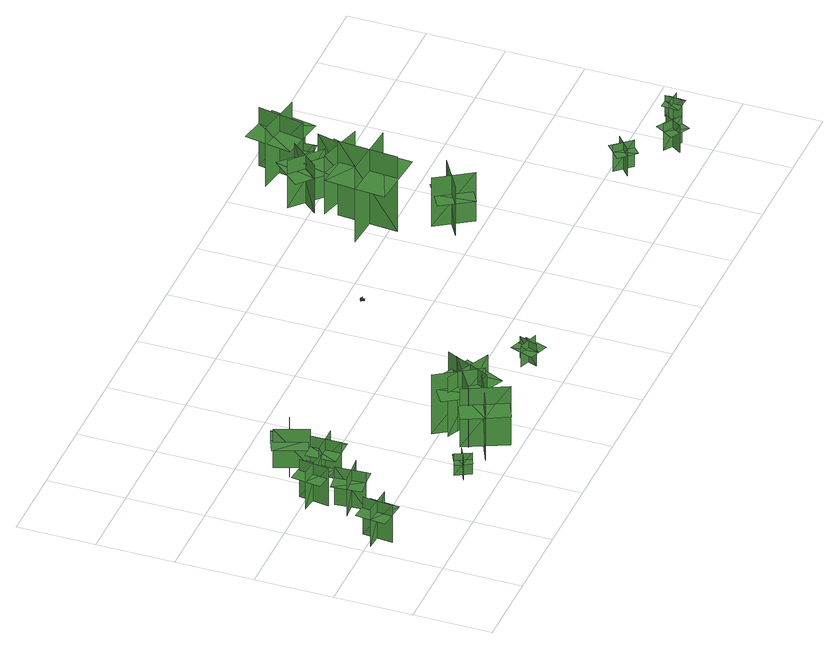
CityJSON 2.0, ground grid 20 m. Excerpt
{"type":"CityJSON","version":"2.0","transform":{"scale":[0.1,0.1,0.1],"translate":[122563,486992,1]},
"CityObjects":{
"tree1":{"type":"SolitaryVegetationObject","geometry":[{"type":"MultiSurface","lod":"1","boundaries":[[[0,1,2]],[[0,2,3]],[[4,5,6]],[[4,6,7]],[[8,9,10]],[[8,10,11]],[[8,11,12]],[[8,12,13]]]}]},
"tree2":{"type":"SolitaryVegetationObject","geometry":[{"type":"MultiSurface","lod":"1","boundaries":[[[14,15,16]],[[14,16,17]],[[18,19,20]],[[18,20,21]],[[22,23,24]],[[22,24,25]],[[22,25,26]],[[22,26,27]]]}]},
"tree3":{"type":"SolitaryVegetationObject","geometry":[{"type":"MultiSurface","lod":"1","boundaries":[[[28,29,30]],[[28,30,31]],[[32,33,34]],[[32,34,35]],[[36,37,38]],[[36,38,39]],[[36,39,40]],[[36,40,41]]]}]},
"tree4":{"type":"SolitaryVegetationObject","geometry":[{"type":"MultiSurface","lod":"1","boundaries":[[[42,43,44]],[[42,44,45]],[[46,47,48]],[[46,48,49]],[[50,51,52]],[[50,52,53]],[[50,53,54]],[[50,54,55]]]}]},
"tree5":{"type":"SolitaryVegetationObject","geometry":[{"type":"MultiSurface","lod":"1","boundaries":[[[56,57,58]],[[56,58,59]],[[60,61,62]],[[60,62,63]],[[64,65,66]],[[64,66,67]],[[64,67,68]],[[64,68,69]]]}]},
"tree6":{"type":"SolitaryVegetationObject","geometry":[{"type":"MultiSurface","lod":"1","boundaries":[[[70,71,72]],[[70,72,73]],[[74,75,76]],[[74,76,77]],[[78,79,80]],[[78,80,81]],[[78,81,82]],[[78,82,83]]]}]},
"tree7":{"type":"SolitaryVegetationObject","geometry":[{"type":"MultiSurface","lod":"1","boundaries":[[[84,85,86]],[[84,86,87]],[[88,89,90]],[[88,90,91]],[[92,93,94]],[[92,94,95]],[[92,95,96]],[[92,96,97]]]}]},
"tree8":{"type":"SolitaryVegetationObject","geometry":[{"type":"MultiSurface","lod":"1","boundaries":[[[98,99,100]],[[98,100,101]],[[102,103,104]],[[102,104,105]],[[106,107,108]],[[106,108,109]],[[106,110,111]],[[106,111,107]]]}]},
"tree9":{"type":"SolitaryVegetationObject","geometry":[{"type":"MultiSurface","lod":"1","boundaries":[[[112,113,114]],[[112,114,115]],[[116,117,118]],[[116,118,119]],[[120,121,122]],[[120,122,123]],[[120,124,125]],[[120,125,121]]]}]},
"tree10":{"type":"SolitaryVegetationObject","geometry":[{"type":"MultiSurface","lod":"1","boundaries":[[[126,127,128]],[[126,128,129]],[[130,131,132]],[[130,132,133]],[[134,135,136]],[[134,136,137]],[[134,137,138]],[[134,138,139]]]}]},
"tree11":{"type":"SolitaryVegetationObject","geometry":[{"type":"MultiSurface","lod":"1","boundaries":[[[140,141,142]],[[140,142,143]],[[144,145,146]],[[144,146,147]],[[148,149,150]],[[148,150,151]],[[148,151,152]],[[148,152,153]]]}]},
"tree12":{"type":"SolitaryVegetationObject","geometry":[{"type":"MultiSurface","lod":"1","boundaries":[[[154,155,156]],[[154,156,157]],[[158,159,160]],[[158,160,161]],[[162,163,164]],[[162,164,165]],[[162,165,166]],[[162,166,167]]]}]},
"tree13":{"type":"SolitaryVegetationObject","geometry":[{"type":"MultiSurface","lod":"1","boundaries":[[[168,169,170]],[[168,170,171]],[[172,173,174]],[[172,174,175]],[[176,177,178]],[[176,178,179]],[[176,180,181]],[[176,181,177]]]}]},
"tree14":{"type":"SolitaryVegetationObject","geometry":[{"type":"MultiSurface","lod":"1","boundaries":[[[182,183,184]],[[182,184,185]],[[186,187,188]],[[186,188,189]],[[190,191,192]],[[190,192,193]],[[190,193,194]],[[190,194,195]]]}]},
"tree15":{"type":"SolitaryVegetationObject","geometry":[{"type":"MultiSurface","lod":"1","boundaries":[[[196,197,198]],[[196,198,199]],[[200,201,202]],[[200,202,203]],[[204,205,206]],[[204,206,207]],[[204,207,208]],[[204,208,209]]]}]},
"tree16":{"type":"SolitaryVegetationObject","geometry":[{"type":"MultiSurface","lod":"1","boundaries":[[[210,211,212]],[[210,212,213]],[[214,215,216]],[[214,216,217]],[[218,219,220]],[[218,220,221]],[[218,221,222]],[[218,222,223]]]}]},
"tree17":{"type":"SolitaryVegetationObject","geometry":[{"type":"MultiSurface","lod":"1","boundaries":[[[224,225,226]],[[224,226,227]],[[228,229,230]],[[228,230,231]],[[232,233,234]],[[232,234,235]],[[232,235,236]],[[232,236,237]]]}]},
"tree18":{"type":"SolitaryVegetationObject","geometry":[{"type":"MultiSurface","lod":"1","boundaries":[[[238,239,240]],[[238,240,241]],[[242,243,244]],[[242,244,245]],[[246,247,248]],[[246,248,249]],[[246,249,250]],[[246,250,251]]]}]},
"tree19":{"type":"SolitaryVegetationObject","geometry":[{"type":"MultiSurface","lod":"1","boundaries":[[[252,253,254]],[[252,254,255]],[[256,257,258]],[[256,258,259]],[[260,261,262]],[[260,262,263]],[[260,263,264]],[[260,264,265]]]}]},
"tree20":{"type":"SolitaryVegetationObject","geometry":[{"type":"MultiSurface","lod":"1","boundaries":[[[266,267,268]],[[266,268,269]],[[270,271,272]],[[270,272,273]],[[274,275,276]],[[274,276,277]],[[274,277,278]],[[274,278,279]]]}]}
},
"vertices":[
[48,220,19],[41,143,19],[41,143,127],[48,220,127],[8,187,19],[85,180,19],[85,180,127],[8,187,127],[8,187,96],[5,149,96],[82,141,96],[85,180,96],[89,218,96],[12,226,96],
[105,282,18],[182,289,18],[182,289,126],[105,282,126],[145,249,18],[138,326,18],[138,326,126],[145,249,126],[145,249,96],[184,252,96],[176,329,96],[138,326,96],[99,322,96],[106,245,96],
[144,417,13],[134,340,13],[134,340,121],[144,417,121],[103,386,13],[180,376,13],[180,376,121],[103,386,121],[103,386,91],[98,348,91],[175,338,91],[180,376,91],[185,415,91],[108,424,91],
[272,387,18],[194,387,18],[194,387,126],[272,387,126],[235,424,18],[236,346,18],[236,346,126],[235,424,126],[235,424,96],[196,423,96],[197,346,96],[236,346,96],[275,346,96],[274,424,96],
[260,433,16],[228,515,16],[228,515,126],[260,433,126],[288,497,16],[206,465,16],[206,465,126],[288,497,126],[264,440,90],[301,456,90],[268,537,90],[230,522,90],[193,506,90],[226,425,90],
[356,108,11],[376,68,11],[376,68,73],[356,108,73],[347,80,11],[386,100,11],[386,100,73],[347,80,73],[347,80,55],[357,60,55],[396,80,55],[386,100,55],[376,119,55],[337,99,55],
[472,137,7],[524,27,7],[524,27,176],[472,137,176],[444,61,7],[554,113,7],[554,113,176],[444,61,176],[444,61,129],[471,6,129],[580,58,129],[554,113,129],[528,168,129],[418,116,129],
[496,217,9],[567,108,9],[567,108,181],[496,217,181],[476,117,9],[585,188,9],[585,188,181],[476,117,181],[502,208,136],[567,108,136],[610,136,136],[545,236,136],[459,180,136],[524,80,136],
[598,213,8],[543,95,8],[543,95,180],[598,213,180],[501,178,8],[619,122,8],[619,122,180],[501,178,180],[593,203,136],[543,95,136],[589,74,136],[640,181,136],[547,225,136],[496,117,136],
[872,97,10],[872,97,72],[821,115,72],[821,115,10],[839,82,10],[839,82,72],[856,131,72],[856,131,10],[836,75,52],[861,66,52],[883,126,52],[858,135,52],[833,144,52],[811,84,52],
[928,551,20],[935,551,20],[935,561,20],[928,561,20],[931,551,23],[931,551,16],[931,561,16],[931,561,23],[931,558,23],[935,558,23],[935,558,16],[931,558,16],[927,558,16],[927,558,23],
[1220,577,17],[1232,732,17],[1232,732,233],[1220,577,233],[1299,644,17],[1144,656,17],[1144,656,233],[1299,644,233],[1299,644,172],[1305,721,172],[1150,733,172],[1144,656,172],[1138,579,172],[1293,567,172],
[1269,510,16],[1326,419,16],[1326,419,157],[1269,510,157],[1254,444,16],[1254,444,157],[1346,502,157],[1346,502,16],[1276,507,103],[1326,427,103],[1363,450,103],[1313,530,103],[1237,483,103],[1287,403,103],
[1212,851,20],[1286,785,20],[1286,785,159],[1212,851,159],[1216,785,20],[1282,860,20],[1282,860,159],[1216,785,159],[1216,785,120],[1253,752,120],[1319,827,120],[1282,860,120],[1244,893,120],[1178,818,120],
[1273,691,16],[1304,809,16],[1304,809,185],[1273,691,185],[1344,732,16],[1226,763,16],[1226,763,185],[1344,732,185],[1344,732,137],[1359,790,137],[1242,822,137],[1226,763,137],[1210,704,137],[1328,673,137],
[1391,908,23],[1271,929,23],[1271,929,192],[1391,908,192],[1345,974,23],[1323,855,23],[1323,855,192],[1345,974,192],[1345,974,145],[1285,985,145],[1263,865,145],[1323,855,145],[1383,844,145],[1405,964,145],
[1386,873,28],[1331,869,28],[1331,869,105],[1386,873,105],[1358,897,28],[1362,842,28],[1362,842,105],[1358,897,105],[1358,897,83],[1331,896,83],[1334,840,84],[1362,842,84],[1390,844,84],[1386,899,83],
[1661,185,19],[1619,148,19],[1619,148,96],[1661,185,96],[1624,187,19],[1660,146,19],[1660,146,96],[1624,187,96],[1624,187,75],[1603,169,75],[1639,128,75],[1660,146,75],[1681,164,75],[1645,206,75],
[1780,113,19],[1751,66,19],[1751,66,96],[1780,113,96],[1744,105,19],[1791,76,19],[1791,76,96],[1744,105,96],[1744,105,74],[1729,81,74],[1777,52,74],[1791,76,74],[1806,99,74],[1758,128,74],
[1890,127,22],[1846,130,22],[1846,130,83],[1890,127,83],[1871,149,22],[1868,105,22],[1868,105,83],[1871,149,83],[1871,149,66],[1849,150,66],[1846,106,66],[1868,105,66],[1890,103,66],[1893,148,66]
]}
